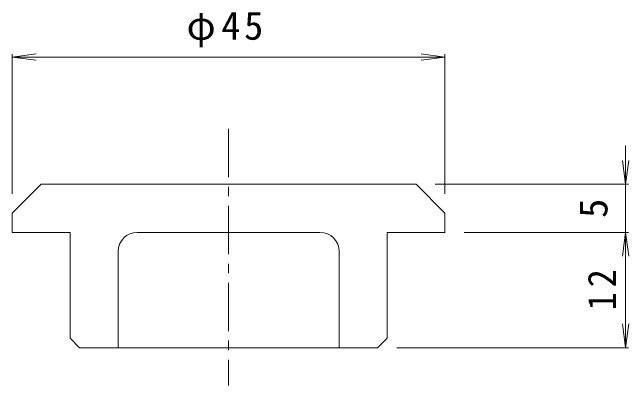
# Model space of a CAD drawing. Units: millimetres on the paper. Extents: x -47 to 70, y -394 to 88.
# Drawn here: x -33.2 to 30.9, y -26.1 to 12.7 of the extents above; entities that cross this region are included whole.
import ezdxf
from ezdxf.enums import TextEntityAlignment as Align

# ---------------------------------------------------------------- set-up
doc = ezdxf.new("R2010")
doc.units = ezdxf.units.MM
doc.linetypes.add('CHAIN1', pattern=[8, 5, -1, 1, -1])
doc.layers.add('0-0_通り芯', color=6, linetype='Continuous', lineweight=9)
doc.layers.add('0-4_その他', color=7, linetype='Continuous', lineweight=9)
doc.styles.add('ＭＳ ゴシック', font='')
doc.styles.get('ＭＳ ゴシック').set_extended_font_data('MS Gothic')

msp = doc.modelspace()

# ---------------------------------------------------------------- linework, layer by layer
at = {"layer": '0-0_通り芯', "linetype": 'CHAIN1'}
msp.add_line((-10.662, 0.617), (-10.662, -26.063), dxfattribs=at)
at = {"layer": '0-0_通り芯'}
for p, q in [((-33.162, -8.128), (-30.162, -5.128)), ((-30.162, -5.128), (-10.662, -5.128)), ((8.838, -5.128), (-10.662, -5.128)), ((11.838, -8.128), (8.838, -5.128)), ((-33.162, -8.128), (-33.162, -10.128)), ((11.838, -8.128), (11.838, -10.128)), ((-33.162, -10.128), (-27.162, -10.128)), ((-27.162, -21.128), (-27.162, -10.128)), ((-20.162, -10.128), (-10.662, -10.128)), ((-1.162, -10.128), (-10.662, -10.128)), ((11.838, -10.128), (5.838, -10.128)), ((5.838, -21.128), (5.838, -10.128)), ((-22.162, -12.128), (-22.162, -22.128)), ((0.838, -12.128), (0.838, -22.128)), ((-27.162, -21.128), (-26.162, -22.128)), ((5.838, -21.128), (4.838, -22.128)), ((-26.162, -22.128), (-10.662, -22.128)), ((4.838, -22.128), (-10.662, -22.128))]:
    msp.add_line(p, q, dxfattribs=at)
for centre, start, end in [((-20.162, -12.128), 90, 180), ((-1.162, -12.128), 0, 90)]:
    msp.add_arc(centre, 2, start, end, dxfattribs=at)
at = {"layer": '0-4_その他'}
for p, q in [((-33.162, 8.093), (-30.684, 8.419)), ((-33.162, 8.393), (-33.162, -6.128)), ((11.838, 8.093), (9.359, 8.419)), ((11.838, 8.393), (11.838, -6.128)), ((-33.162, 8.093), (11.838, 8.093)), ((-33.162, 8.093), (-30.684, 7.766)), ((11.838, 8.093), (9.359, 7.766)), ((30.622, -10.128), (30.622, -1.115)), ((30.622, -5.128), (30.296, -2.65)), ((30.622, -5.128), (30.949, -2.65)), ((30.922, -5.128), (10.838, -5.128)), ((30.922, -10.128), (13.838, -10.128)), ((30.622, -10.128), (30.296, -12.607)), ((30.622, -22.128), (30.622, -10.128)), ((30.622, -10.128), (30.949, -12.607)), ((30.622, -22.128), (30.296, -19.65)), ((30.622, -22.128), (30.949, -19.65)), ((30.922, -22.128), (6.838, -22.128))]:
    msp.add_line(p, q, dxfattribs=at)

# ---------------------------------------------------------------- texts
at = {"layer": '0-4_その他', "color": 2, "style": 'ＭＳ ゴシック'}
msp.add_text('5', height=2.933, rotation=90, dxfattribs=at).set_placement((29.622, -8.628), align=Align.BOTTOM_LEFT)
at = {"layer": '0-4_その他', "color": 2, "insert": (-15.037, 9.093), "char_height": 2.933, "attachment_point": 7, "style": 'ＭＳ ゴシック'}
msp.add_mtext('\\T1.19;φ45', dxfattribs=at)
at = {"layer": '0-4_その他', "color": 2, "insert": (29.622, -18.253), "char_height": 2.933, "attachment_point": 7, "rotation": 90, "style": 'ＭＳ ゴシック'}
msp.add_mtext('\\T1.27;\\W0.95;12', dxfattribs=at)

doc.saveas('drawing.dxf')
